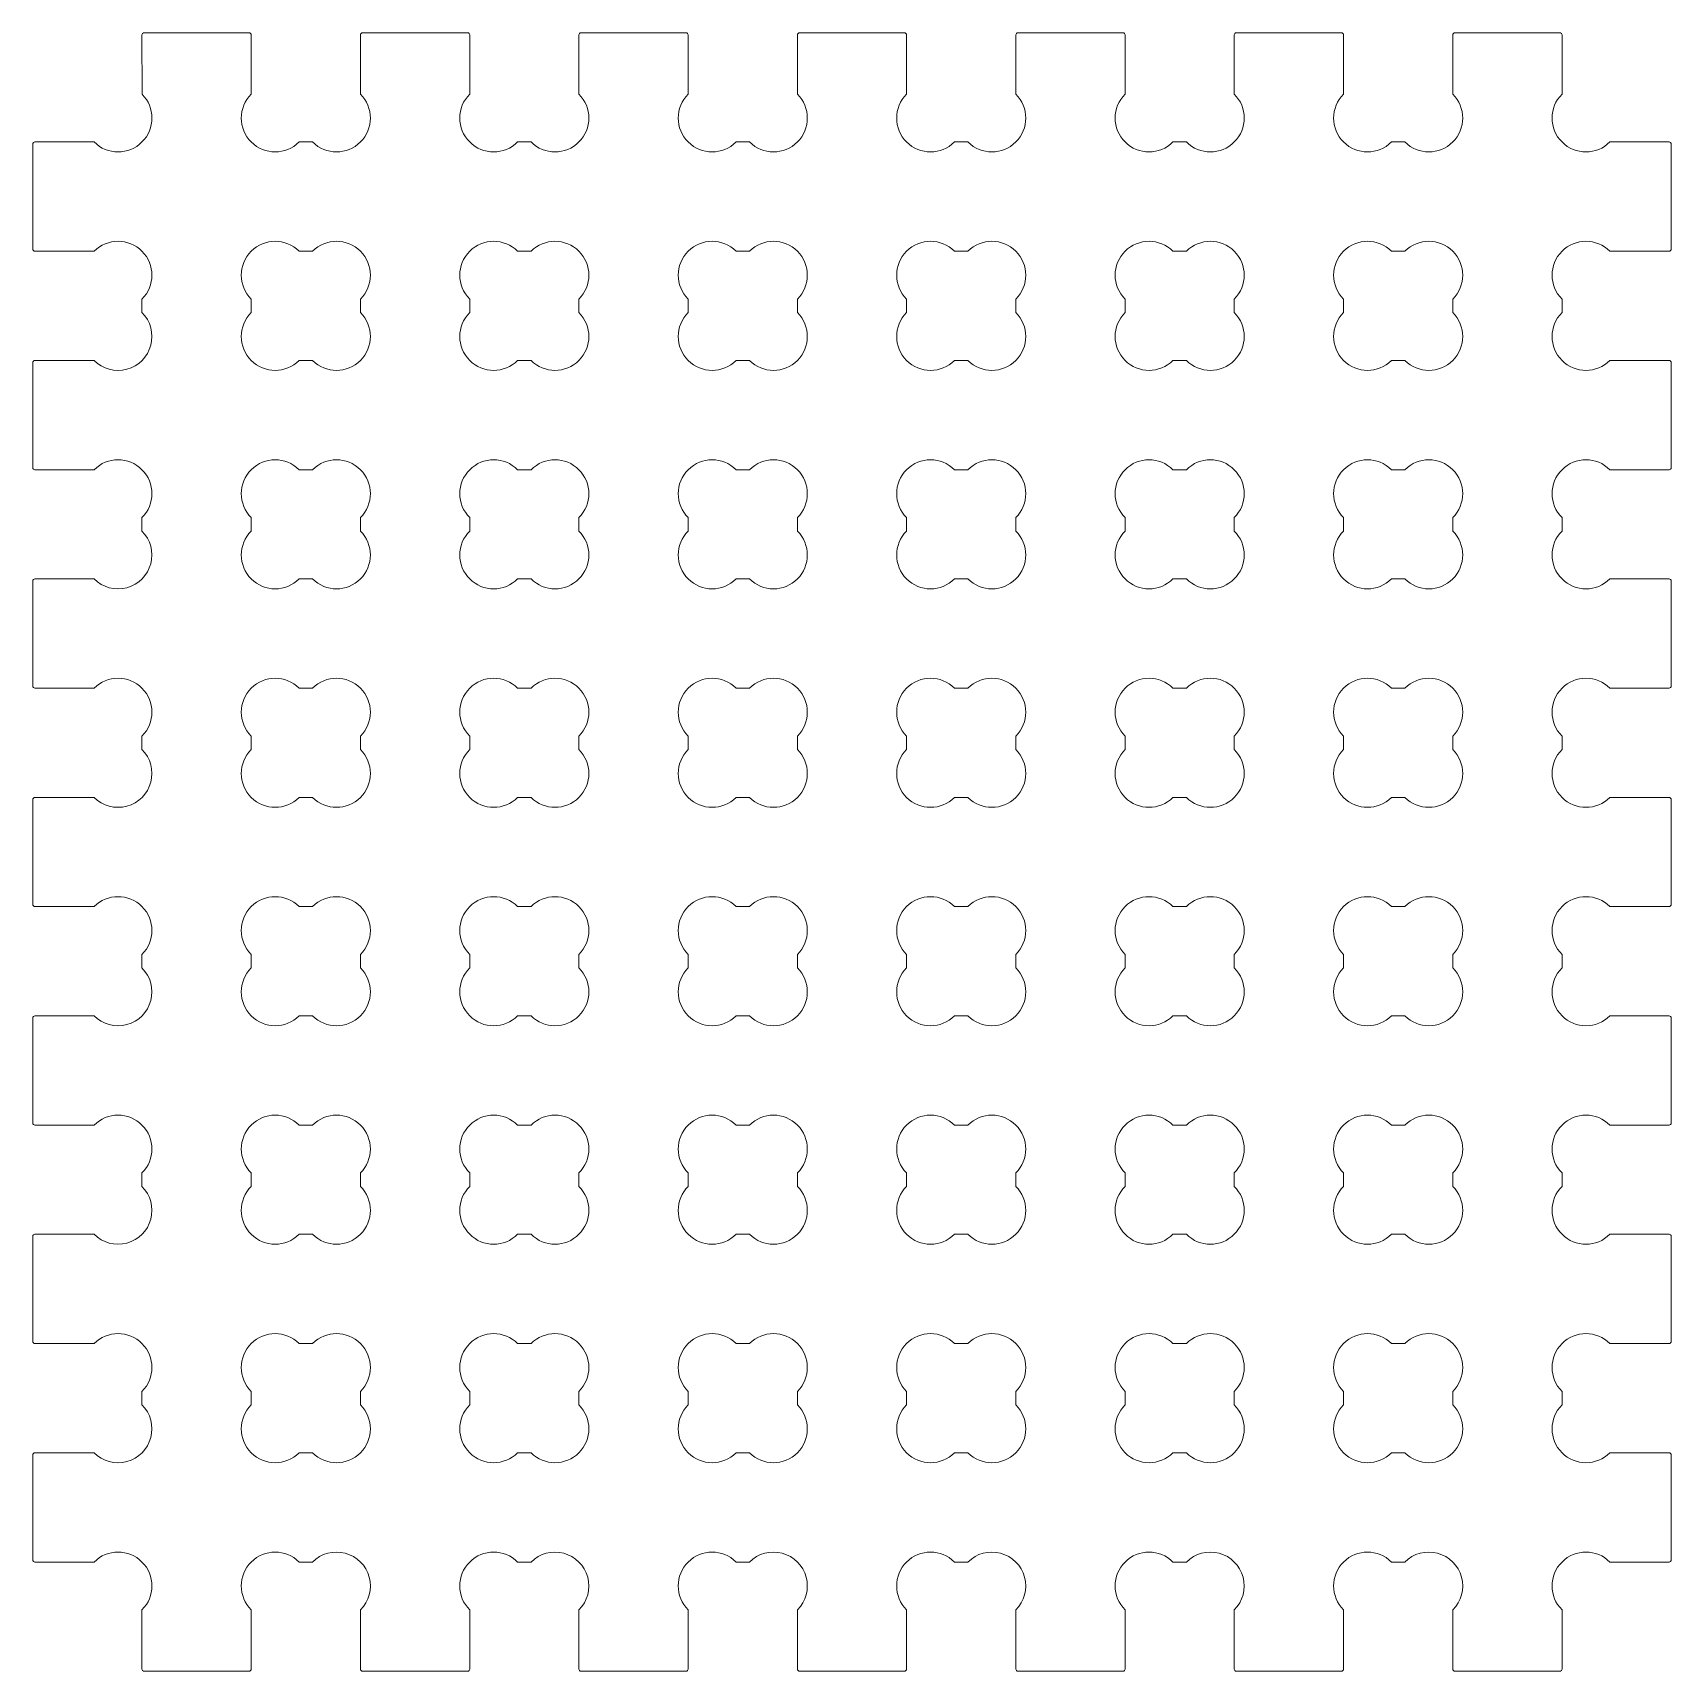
# Model space of a CAD drawing. Extents: x -37.5 to 37.5, y -37.5 to 37.5.
import ezdxf

# ---------------------------------------------------------------- set-up
doc = ezdxf.new("R2010")
doc.units = 0
doc.layers.get('0').update_dxf_attribs({"lineweight": 0})
doc.layers.add('holes', color=1, linetype='Continuous', lineweight=0)

msp = doc.modelspace()

# ---------------------------------------------------------------- linework, layer by layer
at = {"flags": 128}
msp.add_lwpolyline([(32.5, -34.692), (32.5, -37.4, -0.414214), (32.4, -37.5), (27.6, -37.5, -0.414214), (27.5, -37.4), (27.5, -34.692, 1), (25.308, -32.5), (24.692, -32.5, 1), (22.5, -34.692), (22.5, -37.4, -0.414214), (22.4, -37.5), (17.6, -37.5, -0.414214), (17.5, -37.4), (17.5, -34.692, 1), (15.308, -32.5), (14.692, -32.5, 1), (12.5, -34.692), (12.5, -37.4, -0.414214), (12.4, -37.5), (7.6, -37.5, -0.414214), (7.5, -37.4), (7.5, -34.692, 1), (5.308, -32.5), (4.692, -32.5, 1), (2.5, -34.692), (2.5, -37.4, -0.414214), (2.4, -37.5), (-2.4, -37.5, -0.414214), (-2.5, -37.4), (-2.5, -34.692, 1), (-4.692, -32.5), (-5.308, -32.5, 1), (-7.5, -34.692), (-7.5, -37.4, -0.414214), (-7.6, -37.5), (-12.4, -37.5, -0.414214), (-12.5, -37.4), (-12.5, -34.692, 1), (-14.692, -32.5), (-15.308, -32.5, 1), (-17.5, -34.692), (-17.5, -37.4, -0.414214), (-17.6, -37.5), (-22.4, -37.5, -0.414214), (-22.5, -37.4), (-22.5, -34.692, 1), (-24.692, -32.5), (-25.308, -32.5, 1), (-27.5, -34.692), (-27.5, -37.4, -0.414214), (-27.6, -37.5), (-32.4, -37.5, -0.414214), (-32.5, -37.4), (-32.5, -34.692, 1), (-34.692, -32.5), (-37.4, -32.5, -0.414214), (-37.5, -32.4), (-37.5, -27.6, -0.414214), (-37.4, -27.5), (-34.692, -27.5, 1), (-32.5, -25.308), (-32.5, -24.692, 1), (-34.692, -22.5), (-37.4, -22.5, -0.414214), (-37.5, -22.4), (-37.5, -17.6, -0.414214), (-37.4, -17.5), (-34.692, -17.5, 1), (-32.5, -15.308), (-32.5, -14.692, 1), (-34.692, -12.5), (-37.4, -12.5, -0.414214), (-37.5, -12.4), (-37.5, -7.6, -0.414214), (-37.4, -7.5), (-34.692, -7.5, 1), (-32.5, -5.308), (-32.5, -4.692, 1), (-34.692, -2.5), (-37.4, -2.5, -0.414214), (-37.5, -2.4), (-37.5, 2.4, -0.414214), (-37.4, 2.5), (-34.692, 2.5, 1), (-32.5, 4.692), (-32.5, 5.308, 1), (-34.692, 7.5), (-37.4, 7.5, -0.414214), (-37.5, 7.6), (-37.5, 12.4, -0.414214), (-37.4, 12.5), (-34.692, 12.5, 1), (-32.5, 14.692), (-32.5, 15.308, 1), (-34.692, 17.5), (-37.4, 17.5, -0.414214), (-37.5, 17.6), (-37.5, 22.4, -0.414214), (-37.4, 22.5), (-34.692, 22.5, 1), (-32.5, 24.692), (-32.5, 25.308, 1), (-34.692, 27.5), (-37.4, 27.5, -0.414214), (-37.5, 27.6), (-37.5, 32.4, -0.414214), (-37.4, 32.5), (-34.692, 32.5, 1), (-32.5, 34.692), (-32.5, 37.4, -0.414214), (-32.4, 37.5), (-27.6, 37.5, -0.414214), (-27.5, 37.4), (-27.5, 34.692, 1), (-25.308, 32.5), (-24.692, 32.5, 1), (-22.5, 34.692), (-22.5, 37.4, -0.414214), (-22.4, 37.5), (-17.6, 37.5, -0.414214), (-17.5, 37.4), (-17.5, 34.692, 1), (-15.308, 32.5), (-14.692, 32.5, 1), (-12.5, 34.692), (-12.5, 37.4, -0.414214), (-12.4, 37.5), (-7.6, 37.5, -0.414214), (-7.5, 37.4), (-7.5, 34.692, 1), (-5.308, 32.5), (-4.692, 32.5, 1), (-2.5, 34.692), (-2.5, 37.4, -0.414214), (-2.4, 37.5), (2.4, 37.5, -0.414214), (2.5, 37.4), (2.5, 34.692, 1), (4.692, 32.5), (5.308, 32.5, 1), (7.5, 34.692), (7.5, 37.4, -0.414214), (7.6, 37.5), (12.4, 37.5, -0.414214), (12.5, 37.4), (12.5, 34.692, 1), (14.692, 32.5), (15.308, 32.5, 1), (17.5, 34.692), (17.5, 37.4, -0.414214), (17.6, 37.5), (22.4, 37.5, -0.414214), (22.5, 37.4), (22.5, 34.692, 1), (24.692, 32.5), (25.308, 32.5, 1), (27.5, 34.692), (27.5, 37.4, -0.414214), (27.6, 37.5), (32.4, 37.5, -0.414214), (32.5, 37.4), (32.5, 34.692, 1), (34.692, 32.5), (37.4, 32.5, -0.414214), (37.5, 32.4), (37.5, 27.6, -0.414214), (37.4, 27.5), (34.692, 27.5, 1), (32.5, 25.308), (32.5, 24.692, 1), (34.692, 22.5), (37.4, 22.5, -0.414214), (37.5, 22.4), (37.5, 17.6, -0.414214), (37.4, 17.5), (34.692, 17.5, 1), (32.5, 15.308), (32.5, 14.692, 1), (34.692, 12.5), (37.4, 12.5, -0.414214), (37.5, 12.4), (37.5, 7.6, -0.414214), (37.4, 7.5), (34.692, 7.5, 1), (32.5, 5.308), (32.5, 4.692, 1), (34.692, 2.5), (37.4, 2.5, -0.414214), (37.5, 2.4), (37.5, -2.4, -0.414214), (37.4, -2.5), (34.692, -2.5, 1), (32.5, -4.692), (32.5, -5.308, 1), (34.692, -7.5), (37.4, -7.5, -0.414214), (37.5, -7.6), (37.5, -12.4, -0.414214), (37.4, -12.5), (34.692, -12.5, 1), (32.5, -14.692), (32.5, -15.308, 1), (34.692, -17.5), (37.4, -17.5, -0.414214), (37.5, -17.6), (37.5, -22.4, -0.414214), (37.4, -22.5), (34.692, -22.5, 1), (32.5, -24.692), (32.5, -25.308, 1), (34.692, -27.5), (37.4, -27.5, -0.414214), (37.5, -27.6), (37.5, -32.4, -0.414214), (37.4, -32.5), (34.692, -32.5, 1), (32.5, -34.692)], format="xyb", dxfattribs=at)
at = {"layer": 'holes', "flags": 128}
for points in [[(-27.5, 24.692, 1), (-25.308, 22.5), (-24.692, 22.5, 1), (-22.5, 24.692), (-22.5, 25.308, 1), (-24.692, 27.5), (-25.308, 27.5, 1), (-27.5, 25.308), (-27.5, 24.692)], [(-17.5, 24.692, 1), (-15.308, 22.5), (-14.692, 22.5, 1), (-12.5, 24.692), (-12.5, 25.308, 1), (-14.692, 27.5), (-15.308, 27.5, 1), (-17.5, 25.308), (-17.5, 24.692)], [(-7.5, 24.692, 1), (-5.308, 22.5), (-4.692, 22.5, 1), (-2.5, 24.692), (-2.5, 25.308, 1), (-4.692, 27.5), (-5.308, 27.5, 1), (-7.5, 25.308), (-7.5, 24.692)], [(2.5, 24.692, 1), (4.692, 22.5), (5.308, 22.5, 1), (7.5, 24.692), (7.5, 25.308, 1), (5.308, 27.5), (4.692, 27.5, 1), (2.5, 25.308), (2.5, 24.692)], [(12.5, 24.692, 1), (14.692, 22.5), (15.308, 22.5, 1), (17.5, 24.692), (17.5, 25.308, 1), (15.308, 27.5), (14.692, 27.5, 1), (12.5, 25.308), (12.5, 24.692)], [(22.5, 24.692, 1), (24.692, 22.5), (25.308, 22.5, 1), (27.5, 24.692), (27.5, 25.308, 1), (25.308, 27.5), (24.692, 27.5, 1), (22.5, 25.308), (22.5, 24.692)], [(-27.5, 14.692, 1), (-25.308, 12.5), (-24.692, 12.5, 1), (-22.5, 14.692), (-22.5, 15.308, 1), (-24.692, 17.5), (-25.308, 17.5, 1), (-27.5, 15.308), (-27.5, 14.692)], [(-17.5, 14.692, 1), (-15.308, 12.5), (-14.692, 12.5, 1), (-12.5, 14.692), (-12.5, 15.308, 1), (-14.692, 17.5), (-15.308, 17.5, 1), (-17.5, 15.308), (-17.5, 14.692)], [(-7.5, 14.692, 1), (-5.308, 12.5), (-4.692, 12.5, 1), (-2.5, 14.692), (-2.5, 15.308, 1), (-4.692, 17.5), (-5.308, 17.5, 1), (-7.5, 15.308), (-7.5, 14.692)], [(2.5, 14.692, 1), (4.692, 12.5), (5.308, 12.5, 1), (7.5, 14.692), (7.5, 15.308, 1), (5.308, 17.5), (4.692, 17.5, 1), (2.5, 15.308), (2.5, 14.692)], [(12.5, 14.692, 1), (14.692, 12.5), (15.308, 12.5, 1), (17.5, 14.692), (17.5, 15.308, 1), (15.308, 17.5), (14.692, 17.5, 1), (12.5, 15.308), (12.5, 14.692)], [(22.5, 14.692, 1), (24.692, 12.5), (25.308, 12.5, 1), (27.5, 14.692), (27.5, 15.308, 1), (25.308, 17.5), (24.692, 17.5, 1), (22.5, 15.308), (22.5, 14.692)], [(-27.5, 4.692, 1), (-25.308, 2.5), (-24.692, 2.5, 1), (-22.5, 4.692), (-22.5, 5.308, 1), (-24.692, 7.5), (-25.308, 7.5, 1), (-27.5, 5.308), (-27.5, 4.692)], [(-17.5, 4.692, 1), (-15.308, 2.5), (-14.692, 2.5, 1), (-12.5, 4.692), (-12.5, 5.308, 1), (-14.692, 7.5), (-15.308, 7.5, 1), (-17.5, 5.308), (-17.5, 4.692)], [(-7.5, 4.692, 1), (-5.308, 2.5), (-4.692, 2.5, 1), (-2.5, 4.692), (-2.5, 5.308, 1), (-4.692, 7.5), (-5.308, 7.5, 1), (-7.5, 5.308), (-7.5, 4.692)], [(2.5, 4.692, 1), (4.692, 2.5), (5.308, 2.5, 1), (7.5, 4.692), (7.5, 5.308, 1), (5.308, 7.5), (4.692, 7.5, 1), (2.5, 5.308), (2.5, 4.692)], [(12.5, 4.692, 1), (14.692, 2.5), (15.308, 2.5, 1), (17.5, 4.692), (17.5, 5.308, 1), (15.308, 7.5), (14.692, 7.5, 1), (12.5, 5.308), (12.5, 4.692)], [(22.5, 4.692, 1), (24.692, 2.5), (25.308, 2.5, 1), (27.5, 4.692), (27.5, 5.308, 1), (25.308, 7.5), (24.692, 7.5, 1), (22.5, 5.308), (22.5, 4.692)], [(-27.5, -5.308, 1), (-25.308, -7.5), (-24.692, -7.5, 1), (-22.5, -5.308), (-22.5, -4.692, 1), (-24.692, -2.5), (-25.308, -2.5, 1), (-27.5, -4.692), (-27.5, -5.308)], [(-17.5, -5.308, 1), (-15.308, -7.5), (-14.692, -7.5, 1), (-12.5, -5.308), (-12.5, -4.692, 1), (-14.692, -2.5), (-15.308, -2.5, 1), (-17.5, -4.692), (-17.5, -5.308)], [(-7.5, -5.308, 1), (-5.308, -7.5), (-4.692, -7.5, 1), (-2.5, -5.308), (-2.5, -4.692, 1), (-4.692, -2.5), (-5.308, -2.5, 1), (-7.5, -4.692), (-7.5, -5.308)], [(2.5, -5.308, 1), (4.692, -7.5), (5.308, -7.5, 1), (7.5, -5.308), (7.5, -4.692, 1), (5.308, -2.5), (4.692, -2.5, 1), (2.5, -4.692), (2.5, -5.308)], [(12.5, -5.308, 1), (14.692, -7.5), (15.308, -7.5, 1), (17.5, -5.308), (17.5, -4.692, 1), (15.308, -2.5), (14.692, -2.5, 1), (12.5, -4.692), (12.5, -5.308)], [(22.5, -5.308, 1), (24.692, -7.5), (25.308, -7.5, 1), (27.5, -5.308), (27.5, -4.692, 1), (25.308, -2.5), (24.692, -2.5, 1), (22.5, -4.692), (22.5, -5.308)], [(-27.5, -15.308, 1), (-25.308, -17.5), (-24.692, -17.5, 1), (-22.5, -15.308), (-22.5, -14.692, 1), (-24.692, -12.5), (-25.308, -12.5, 1), (-27.5, -14.692), (-27.5, -15.308)], [(-17.5, -15.308, 1), (-15.308, -17.5), (-14.692, -17.5, 1), (-12.5, -15.308), (-12.5, -14.692, 1), (-14.692, -12.5), (-15.308, -12.5, 1), (-17.5, -14.692), (-17.5, -15.308)], [(-7.5, -15.308, 1), (-5.308, -17.5), (-4.692, -17.5, 1), (-2.5, -15.308), (-2.5, -14.692, 1), (-4.692, -12.5), (-5.308, -12.5, 1), (-7.5, -14.692), (-7.5, -15.308)], [(2.5, -15.308, 1), (4.692, -17.5), (5.308, -17.5, 1), (7.5, -15.308), (7.5, -14.692, 1), (5.308, -12.5), (4.692, -12.5, 1), (2.5, -14.692), (2.5, -15.308)], [(12.5, -15.308, 1), (14.692, -17.5), (15.308, -17.5, 1), (17.5, -15.308), (17.5, -14.692, 1), (15.308, -12.5), (14.692, -12.5, 1), (12.5, -14.692), (12.5, -15.308)], [(22.5, -15.308, 1), (24.692, -17.5), (25.308, -17.5, 1), (27.5, -15.308), (27.5, -14.692, 1), (25.308, -12.5), (24.692, -12.5, 1), (22.5, -14.692), (22.5, -15.308)], [(-27.5, -25.308, 1), (-25.308, -27.5), (-24.692, -27.5, 1), (-22.5, -25.308), (-22.5, -24.692, 1), (-24.692, -22.5), (-25.308, -22.5, 1), (-27.5, -24.692), (-27.5, -25.308)], [(-17.5, -25.308, 1), (-15.308, -27.5), (-14.692, -27.5, 1), (-12.5, -25.308), (-12.5, -24.692, 1), (-14.692, -22.5), (-15.308, -22.5, 1), (-17.5, -24.692), (-17.5, -25.308)], [(-7.5, -25.308, 1), (-5.308, -27.5), (-4.692, -27.5, 1), (-2.5, -25.308), (-2.5, -24.692, 1), (-4.692, -22.5), (-5.308, -22.5, 1), (-7.5, -24.692), (-7.5, -25.308)], [(2.5, -25.308, 1), (4.692, -27.5), (5.308, -27.5, 1), (7.5, -25.308), (7.5, -24.692, 1), (5.308, -22.5), (4.692, -22.5, 1), (2.5, -24.692), (2.5, -25.308)], [(12.5, -25.308, 1), (14.692, -27.5), (15.308, -27.5, 1), (17.5, -25.308), (17.5, -24.692, 1), (15.308, -22.5), (14.692, -22.5, 1), (12.5, -24.692), (12.5, -25.308)], [(22.5, -25.308, 1), (24.692, -27.5), (25.308, -27.5, 1), (27.5, -25.308), (27.5, -24.692, 1), (25.308, -22.5), (24.692, -22.5, 1), (22.5, -24.692), (22.5, -25.308)]]:
    msp.add_lwpolyline(points, format="xyb", dxfattribs=at)

doc.saveas('drawing.dxf')
